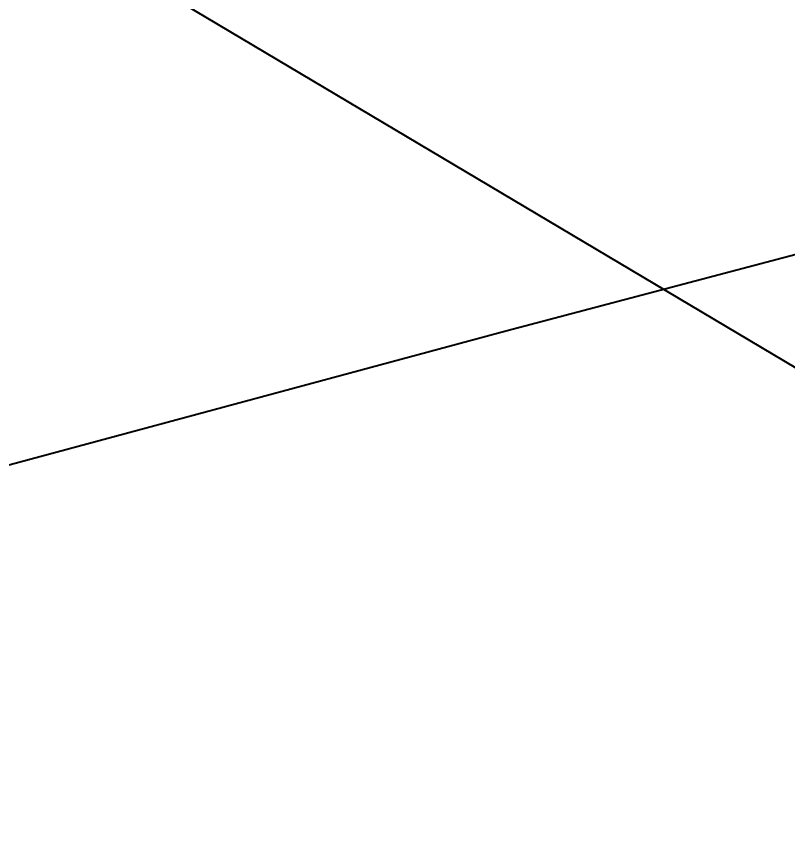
# Model space of a CAD drawing. Header units: millimetres. Extents: x 156921 to 159642, y 477538 to 479586.
# Drawn here: x 157746.6158 to 157746.9887, y 479082.6737 to 479083.0643 of the extents above; entities that cross this region are included whole.
import ezdxf
from ezdxf.enums import TextEntityAlignment as Align

# ---------------------------------------------------------------- set-up
doc = ezdxf.new("R2010")
doc.units = ezdxf.units.MM
doc.header["$MEASUREMENT"] = 0
doc.linetypes.add('CONT', pattern=[2, 1, 1])
doc.layers.add('F0017111', color=94, linetype='Continuous', transparency=0.6)
doc.layers.add('노면표시_차선', color=255, linetype='Continuous')
doc.layers.add('평면선형', color=12, linetype='Continuous')
doc.styles.add('HM 6_일반문자', font='BAREUNDOTUMPRO1.TTF')
doc.styles.get("Standard").update_dxf_attribs({"font": 'BAREUNDOTUMPRO1.TTF'})

# ---------------------------------------------------------------- blocks, each defined once
blk = doc.blocks.new('CASTAMM')
at = {"color": 0}
blk.add_circle((0, 0), 1.5, dxfattribs=at)
at = {"color": 0, "style": 'HM 6_일반문자', "flags": 1}
for tag, p in [('STA_DST', (0, -3.62475)), ('XSEC_DAT', (0, -6.85472))]:
    blk.add_attdef(tag, text='', height=2.5, dxfattribs=at).set_placement(p, align=Align.MIDDLE)

msp = doc.modelspace()

# ---------------------------------------------------------------- linework, layer by layer
at = {"layer": 'F0017111', "transparency": 33554521, "flags": 128}
msp.add_lwpolyline([(157748.66542, 479083.30102), (157748.44236, 479083.2645), (157748.26548, 479083.23121), (157747.91189, 479083.16136), (157747.55863, 479083.08494), (157747.24978, 479083.01357), (157747.02936, 479082.95884), (157746.85316, 479082.91242), (157746.15511, 479082.72434), (157745.47053, 479082.53139), (157744.12545, 479082.13913), (157743.79195, 479082.04513), (157743.45868, 479081.96002), (157743.16723, 479081.89164), (157742.95918, 479081.84788), (157742.79284, 479081.81642), (157742.46178, 479081.75653)], dxfattribs=at)
at = {"layer": '노면표시_차선', "linetype": 'CONT', "flags": 128}
msp.add_lwpolyline([(157565.70339, 479201.17298), (157651.45938, 479143.40755), (157651.87316, 479143.12891), (157652.287, 479142.85037), (157652.70091, 479142.57194), (157653.11488, 479142.2936), (157653.52893, 479142.01537), (157653.94305, 479141.73724), (157654.35723, 479141.45922), (157654.77149, 479141.1813), (157655.18581, 479140.90348), (157655.60021, 479140.62576), (157656.01467, 479140.34815), (157656.4292, 479140.07064), (157656.8438, 479139.79323), (157657.25847, 479139.51593), (157657.6732, 479139.23873), (157658.08801, 479138.96163), (157658.50289, 479138.68463), (157658.91783, 479138.40774), (157659.33284, 479138.13095), (157659.74792, 479137.85426), (157660.16307, 479137.57768), (157660.57829, 479137.3012), (157660.99358, 479137.02482), (157661.40893, 479136.74855), (157661.82436, 479136.47238), (157662.23985, 479136.19631), (157662.65541, 479135.92035), (157663.07104, 479135.64449), (157663.48674, 479135.36873), (157663.90251, 479135.09308), (157664.31834, 479134.81752), (157664.73425, 479134.54208), (157665.15022, 479134.26673), (157665.56626, 479133.99149), (157665.98237, 479133.71635), (157666.39855, 479133.44132), (157666.81479, 479133.16639), (157667.23111, 479132.89156), (157667.64749, 479132.61683), (157668.06394, 479132.34221), (157668.48046, 479132.06769), (157668.89705, 479131.79328), (157669.3137, 479131.51897), (157669.73042, 479131.24476), (157670.14721, 479130.97066), (157670.56407, 479130.69666), (157670.981, 479130.42276), (157671.398, 479130.14897), (157671.81506, 479129.87528), (157672.23219, 479129.60169), (157672.64939, 479129.32821), (157673.06666, 479129.05483), (157673.48399, 479128.78155), (157673.90139, 479128.50838), (157674.31886, 479128.23531), (157674.7364, 479127.96235), (157675.15401, 479127.68949), (157675.57168, 479127.41673), (157675.98942, 479127.14408), (157676.40723, 479126.87153), (157676.82511, 479126.59908), (157677.24305, 479126.32674), (157677.66107, 479126.0545), (157678.07914, 479125.78237), (157678.49729, 479125.51034), (157678.91551, 479125.23841), (157679.33379, 479124.96659), (157679.75214, 479124.69487), (157680.17056, 479124.42326), (157680.58904, 479124.15175), (157681.00759, 479123.88034), (157681.42621, 479123.60904), (157681.8449, 479123.33784), (157682.26365, 479123.06674), (157682.68248, 479122.79575), (157683.10136, 479122.52486), (157683.52032, 479122.25408), (157683.93934, 479121.9834), (157684.35843, 479121.71283), (157684.77759, 479121.44235), (157685.19682, 479121.17199), (157685.61611, 479120.90173), (157686.03547, 479120.63157), (157686.45489, 479120.36151), (157686.87439, 479120.09156), (157687.29395, 479119.82172), (157687.71357, 479119.55197), (157688.13327, 479119.28234), (157688.55303, 479119.0128), (157688.97286, 479118.74337), (157689.39275, 479118.47405), (157689.81271, 479118.20483), (157690.23274, 479117.93571), (157690.65284, 479117.6667), (157691.073, 479117.39779), (157691.49323, 479117.12899), (157691.91353, 479116.86029), (157692.33389, 479116.5917), (157692.75432, 479116.32321), (157693.17481, 479116.05482), (157693.59538, 479115.78654), (157694.016, 479115.51836), (157694.4367, 479115.25029), (157694.85746, 479114.98232), (157695.27829, 479114.71446), (157695.69919, 479114.4467), (157696.12015, 479114.17904), (157696.54118, 479113.91149), (157696.96227, 479113.64405), (157697.38343, 479113.37671), (157697.80466, 479113.10947), (157698.22595, 479112.84234), (157698.64731, 479112.57531), (157699.06874, 479112.30839), (157699.49023, 479112.04157), (157699.91179, 479111.77486), (157700.33342, 479111.50825), (157700.75511, 479111.24175), (157701.17687, 479110.97535), (157701.59869, 479110.70906), (157702.02058, 479110.44287), (157702.44253, 479110.17678), (157702.86456, 479109.9108), (157703.28664, 479109.64493), (157703.7088, 479109.37916), (157704.13102, 479109.11349), (157704.5533, 479108.84793), (157704.97566, 479108.58248), (157705.39807, 479108.31713), (157705.82056, 479108.05188), (157706.24311, 479107.78674), (157706.66572, 479107.5217), (157707.0884, 479107.25677), (157707.51115, 479106.99195), (157707.93396, 479106.72723), (157708.35684, 479106.46261), (157708.77979, 479106.1981), (157709.2028, 479105.93369), (157709.62587, 479105.66939), (157710.04901, 479105.4052), (157710.47222, 479105.14111), (157710.89549, 479104.87712), (157711.31883, 479104.61324), (157711.74223, 479104.34947), (157712.1657, 479104.0858), (157712.58923, 479103.82223), (157713.01283, 479103.55877), (157713.4365, 479103.29542), (157713.86023, 479103.03217), (157714.28403, 479102.76902), (157714.70789, 479102.50599), (157715.13181, 479102.24305), (157715.55581, 479101.98022), (157715.97986, 479101.7175), (157716.40398, 479101.45488), (157716.82817, 479101.19237), (157717.25242, 479100.92996), (157717.67674, 479100.66766), (157718.10113, 479100.40547), (157718.52557, 479100.14338), (157718.95009, 479099.88139), (157719.37466, 479099.61951), (157719.79931, 479099.35774), (157720.22402, 479099.09607), (157720.64879, 479098.8345), (157721.07363, 479098.57305), (157721.49853, 479098.31169), (157721.9235, 479098.05045), (157722.34853, 479097.7893), (157722.77363, 479097.52827), (157723.19879, 479097.26734), (157723.62402, 479097.00651), (157724.04931, 479096.74579), (157724.47467, 479096.48518), (157724.90009, 479096.22467), (157725.32557, 479095.96427), (157725.75112, 479095.70397), (157726.17674, 479095.44378), (157726.60242, 479095.1837), (157727.02816, 479094.92372), (157727.45397, 479094.66385), (157727.87985, 479094.40408), (157728.30578, 479094.14442), (157728.73179, 479093.88486), (157729.15785, 479093.62541), (157729.58399, 479093.36606), (157730.01018, 479093.10682), (157730.43644, 479092.84769), (157730.86277, 479092.58866), (157731.28915, 479092.32974), (157731.71561, 479092.07093), (157732.14213, 479091.81222), (157732.56871, 479091.55361), (157732.99535, 479091.29512), (157733.42206, 479091.03672), (157733.84884, 479090.77844), (157734.27567, 479090.52026), (157734.70258, 479090.26219), (157735.12954, 479090.00422), (157735.55657, 479089.74636), (157735.98367, 479089.4886), (157736.41083, 479089.23095), (157736.83805, 479088.97341), (157737.26534, 479088.71597), (157737.69269, 479088.45864), (157738.1201, 479088.20141), (157738.54758, 479087.94429), (157738.97512, 479087.68728), (157739.40273, 479087.43038), (157739.8304, 479087.17357), (157740.25813, 479086.91688), (157740.68593, 479086.66029), (157741.11379, 479086.40381), (157741.54171, 479086.14744), (157741.9697, 479085.89117), (157742.39775, 479085.635), (157742.82587, 479085.37895), (157743.25404, 479085.123), (157743.68229, 479084.86715), (157744.11059, 479084.61141), (157744.53896, 479084.35578), (157744.9674, 479084.10026), (157745.39589, 479083.84484), (157745.82445, 479083.58953), (157746.25307, 479083.33432), (157746.68176, 479083.07922), (157747.11051, 479082.82423), (157747.53932, 479082.56934), (157747.9682, 479082.31456), (157748.39714, 479082.05989), (157748.82614, 479081.80533), (157749.25521, 479081.55087), (157749.68434, 479081.29651), (157750.11353, 479081.04226), (157750.54279, 479080.78812), (157750.97211, 479080.53409), (157751.40149, 479080.28016), (157751.83093, 479080.02634), (157752.26044, 479079.77263), (157752.69001, 479079.51902), (157753.11964, 479079.26552), (157753.54934, 479079.01213), (157753.9791, 479078.75884), (157754.40892, 479078.50566), (157754.83881, 479078.25259), (157755.26876, 479077.99962), (157755.69877, 479077.74676), (157756.12884, 479077.49401), (157756.55898, 479077.24136), (157756.98918, 479076.98882), (157757.41944, 479076.73639), (157757.84976, 479076.48406), (157758.28015, 479076.23184), (157758.7106, 479075.97973), (157759.14111, 479075.72773), (157759.57169, 479075.47583), (157760.00233, 479075.22404), (157760.43303, 479074.97235), (157760.86379, 479074.72077), (157761.29461, 479074.4693), (157761.7255, 479074.21794), (157762.15645, 479073.96668), (157762.58746, 479073.71553), (157763.01854, 479073.46449), (157763.44968, 479073.21356), (157763.88088, 479072.96273), (157764.31214, 479072.71201), (157764.74346, 479072.46139), (157765.17485, 479072.21089), (157765.6063, 479071.96049), (157766.03781, 479071.71019), (157766.46938, 479071.46001), (157766.90101, 479071.20993), (157767.33271, 479070.95996), (157767.76447, 479070.71009), (157768.19629, 479070.46034), (157768.62817, 479070.21069), (157769.06012, 479069.96115), (157769.49212, 479069.71171), (157769.92419, 479069.46238), (157770.35632, 479069.21316), (157770.78852, 479068.96405), (157771.22077, 479068.71504), (157771.65309, 479068.46615), (157772.08546, 479068.21736), (157772.5179, 479067.96867), (157772.95041, 479067.7201), (157773.38297, 479067.47163), (157773.81559, 479067.22327), (157774.24828, 479066.97501), (157774.68103, 479066.72686), (157775.11384, 479066.47883), (157775.54671, 479066.23089), (157775.97964, 479065.98307), (157776.41264, 479065.73535), (157776.84569, 479065.48775), (157777.27881, 479065.24024), (157777.71199, 479064.99285), (157778.14523, 479064.74556), (157778.57853, 479064.49839), (157779.0119, 479064.25131), (157779.44532, 479064.00435), (157779.87881, 479063.7575), (157780.31235, 479063.51075), (157780.74596, 479063.26411), (157781.17963, 479063.01757), (157781.61336, 479062.77115), (157782.04715, 479062.52483), (157782.48101, 479062.27862), (157782.91492, 479062.03252), (157783.3489, 479061.78653), (157783.78293, 479061.54064), (157784.21703, 479061.29486), (157784.65119, 479061.04919), (157785.08541, 479060.80363), (157785.51969, 479060.55817), (157785.95403, 479060.31283), (157786.38843, 479060.06759), (157786.8229, 479059.82246), (157787.25742, 479059.57743), (157787.692, 479059.33252), (157788.12665, 479059.08771), (157788.56136, 479058.84301), (157788.99612, 479058.59842), (157789.43095, 479058.35393), (157789.86584, 479058.10956), (157790.30079, 479057.86529), (157790.7358, 479057.62113), (157791.17087, 479057.37708), (157791.606, 479057.13314), (157792.04119, 479056.8893), (157792.47645, 479056.64557), (157792.91176, 479056.40195), (157793.34713, 479056.15844), (157793.78257, 479055.91504), (157794.21806, 479055.67174), (157794.65362, 479055.42856), (157795.08923, 479055.18548), (157795.52491, 479054.94251), (157795.96064, 479054.69965), (157796.39644, 479054.45689), (157796.83229, 479054.21425), (157797.26821, 479053.97171), (157797.70419, 479053.72928), (157798.14022, 479053.48696), (157798.57632, 479053.24474), (157799.01248, 479053.00264), (157799.4487, 479052.76064), (157799.88497, 479052.51876), (157800.32131, 479052.27698), (157800.75771, 479052.03531), (157801.19416, 479051.79374), (157801.63068, 479051.55229), (157802.06726, 479051.31094), (157802.5039, 479051.0697), (157802.94059, 479050.82858), (157803.37735, 479050.58756), (157803.81417, 479050.34664), (157804.25105, 479050.10584), (157804.68798, 479049.86514), (157805.12498, 479049.62456), (157805.56203, 479049.38408), (157805.99915, 479049.14371), (157806.43633, 479048.90345), (157806.87356, 479048.6633), (157807.31085, 479048.42325), (157807.74821, 479048.18332), (157808.18562, 479047.94349), (157808.6231, 479047.70377), (157809.06063, 479047.46416), (157809.49822, 479047.22466), (157809.93587, 479046.98527), (157810.37358, 479046.74599), (157810.81136, 479046.50681), (157811.24919, 479046.26775), (157811.68708, 479046.02879)], dxfattribs=at)

# ---------------------------------------------------------------- block references
at = {"layer": '평면선형', "color": 8, "linetype": 'CONT', "rotation": 149.2385390093015}
msp.add_blockref('CASTAMM', (157746.03696, 479082.88096), dxfattribs=at)

# ---------------------------------------------------------------- texts
at = {"layer": '평면선형', "color": 8, "linetype": 'CONT', "insert": (157746.99595, 479084.49215), "char_height": 3, "attachment_point": 8, "rotation": 329.2385}
msp.add_mtext('0+700', dxfattribs=at)

doc.saveas('drawing.dxf')
